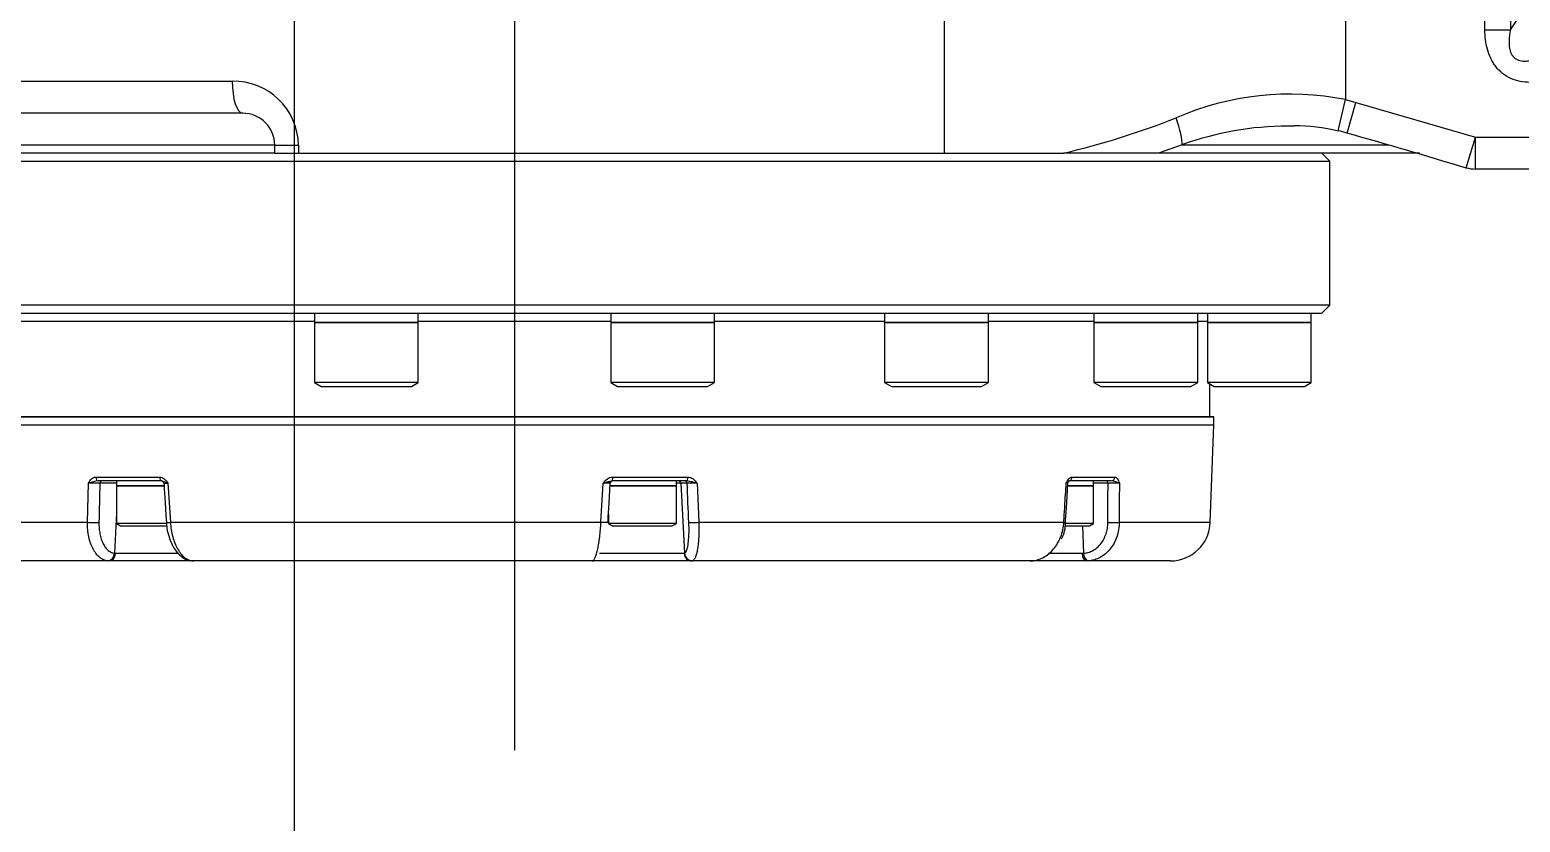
# Model space of a CAD drawing. Header units: millimetres. Extents: x 10462777 to 22643323, y 453826 to 1389191.
# Drawn here: x 11281266.3 to 11281455.7, y 583261 to 583361.7 of the extents above; entities that cross this region are included whole.
import ezdxf

# ---------------------------------------------------------------- set-up
doc = ezdxf.new("R2010")
doc.units = ezdxf.units.MM
doc.header["$LTSCALE"] = 200
doc.header["$MEASUREMENT"] = 0
doc.linetypes.add('CENTER2', pattern=[1.125, 0.75, -0.125, 0.125, -0.125])
doc.linetypes.add('PHANTOM', pattern=[2.5, 1.25, -0.25, 0.25, -0.25, 0.25, -0.25])
doc.layers.get('0').update_dxf_attribs({"linetype": 'CONTINUOUS'})
for name, color, linetype in [('$DDT_AUDIT_GENERATED_(276)', 7, 'CONTINUOUS'), ('2', 2, 'CONTINUOUS'), ('A290-7324-X542', 7, 'CONTINUOUS'), ('A290-7329-X511', 7, 'CONTINUOUS'), ('A290-7329-X512', 7, 'CONTINUOUS'), ('DV1_DEFAULT', 7, 'CONTINUOUS'), ('LIBRL_A6-BA-5X16', 7, 'CONTINUOUS'), ('LIBRL_A6-BA-8X35', 7, 'CONTINUOUS'), ('LIBRL_A97L-0001-', 7, 'CONTINUOUS')]:
    doc.layers.add(name, color=color, linetype=linetype)
doc.layers.add('LAYOUT', color=8, linetype='CONTINUOUS', lineweight=25)

# ---------------------------------------------------------------- blocks, each defined once
blk = doc.blocks.new('r710ic')
at = {"layer": 'LAYOUT', "color": 3}
blk.add_circle((272041.37, 104232.63), 2050.12, dxfattribs=at)
blk = doc.blocks.new('A$C7DA30AB0')
at = {"layer": '$DDT_AUDIT_GENERATED_(276)', "color": 7, "linetype": 'Continuous', "ltscale": 25.4}
for p, q in [((4612.98, 2938.61, 0), (4575.75, 2938.61, 0)), ((4539.83, 2936.58, 0), (4747.09, 2936.58, 0)), ((4612.99, 2937.59, 0), (4563.36, 2937.59, 0)), ((4747.09, 2936.58, 0), (4746.08, 2937.59, 0)), ((4747.09, 2918.29, 0), (4747.09, 2936.58, 0)), ((4747.09, 2918.29, 0), (4539.83, 2918.29, 0)), ((4543.36, 2917.27, 0), (4743.56, 2917.27, 0)), ((4744.73, 2917.27, 0), (4746.08, 2917.27, 0)), ((4746.08, 2917.27, 0), (4747.09, 2918.29, 0)), ((4569.81, 2916.26, 0), (4618.03, 2916.26, 0)), ((4631.23, 2916.26, 0), (4655.69, 2916.26, 0)), ((4668.89, 2916.26, 0), (4690.48, 2916.26, 0)), ((4703.69, 2916.26, 0), (4717.11, 2916.26, 0)), ((4730.32, 2916.26, 0), (4731.52, 2916.26, 0)), ((4731.85, 2904.07, 0), (4731.85, 2908.24, 0))]:
    blk.add_line(p, q, dxfattribs=at)
at = {"layer": 'A290-7324-X542', "color": 7, "linetype": 'Continuous', "ltscale": 25.4}
for p, q in [((4554.56, 2904.07, 0), (4732.36, 2904.07, 0)), ((4732.36, 2903.05, 0), (4732.36, 2904.07, 0)), ((4554.56, 2903.05, 0), (4732.36, 2903.05, 0))]:
    blk.add_line(p, q, dxfattribs=at)
at = {"layer": 'A290-7329-X511', "color": 7, "linetype": 'Continuous', "ltscale": 25.4}
for p, q in [((4770.04, 2983.88, 0), (4770.04, 2953.27, 0)), ((4766.8, 2953.27, 0), (4766.8, 2972.39, 0)), ((4698.06, 2957.1, 0), (4698.06, 2937.59, 0)), ((4749.09, 2957.26, 0), (4749.09, 2944.39, 0)), ((4766.8, 2953.27, 0), (4770.04, 2953.27, 0)), ((4562.96, 2946.74, 0), (4607.58, 2946.74, 0)), ((4748.16, 2940.43, 0), (4749.09, 2944.39, 0)), ((4749.09, 2944.39, 0), (4750.38, 2944.05, 0)), ((4749.27, 2940.15, 0), (4750.38, 2944.05, 0)), ((4750.38, 2944.05, 0), (4765.58, 2939.63, 0)), ((4608.92, 2942.67, 0), (4565.97, 2942.67, 0)), ((4612.98, 2938.61, 0), (4616.02, 2938.61, 0)), ((4612.98, 2937.59, 0), (4612.98, 2938.61, 0)), ((4616.02, 2938.61, 0), (4616.02, 2937.59, 0)), ((4728.3, 2938.65, 0), (4725.31, 2937.59, 0)), ((4728.3, 2938.65, 0), (4754.59, 2938.65, 0)), ((4764.43, 2935.73, 0), (4765.58, 2939.63, 0)), ((4765.58, 2935.56, 0), (4765.58, 2939.63, 0)), ((4765.58, 2939.63, 0), (4773.64, 2939.63, 0)), ((4612.98, 2937.59, 0), (4616.02, 2937.59, 0)), ((4616.02, 2937.59, 0), (4698.06, 2937.59, 0)), ((4698.06, 2937.59, 0), (4713.25, 2937.59, 0)), ((4725.31, 2937.59, 0), (4713.25, 2937.59, 0)), ((4758.49, 2937.59, 0), (4725.31, 2937.59, 0)), ((4773.64, 2935.56, 0), (4765.58, 2935.56, 0))]:
    blk.add_line(p, q, dxfattribs=at)
for centre, radius, start, end in [((4607.73, 2938.45, 0), 8.29, 1.1362, 91.0462), ((4742.02, 2908.89, 0), 36.2, 78.7449, 113.5469), ((4608.92, 2938.61, 0), 4.06, 0, 90), ((4688.88, 3040.57, 0), 105.82, 283.3147, 291.438), ((4741.69, 2901.99, 0), 39.03, 89.9257, 110.0778), ((4741.69, 2901.99, 0), 39.03, 88.7398, 89.9257), ((4742.98, 2920.89, 0), 20.16, 75.1159, 91.1809), ((4747.21, 2934.83, 0), 5.67, 68.8832, 80.3643), ((4589.96, 2369.41, 0), 592.54, 72.87781, 74.40427), ((4765.58, 2939.63, 0), 4.06, 253.4618, 270)]:
    blk.add_arc(centre, radius, start, end, dxfattribs=at)
for centre, major_axis, ratio, start_param, end_param in [((4710.18, 3025.99, 0), (0, -107.7), 0.753554, 0.829507, 0.930446), ((4608.92, 2946.74, 0), (0, -4.06), 0.330097, 4.712389, 6.283185), ((4726.7, 2942.07, 0), (1.42, -3.81), 0.199144, 0.388554, 1.496906)]:
    blk.add_ellipse(centre, major_axis=major_axis, ratio=ratio, start_param=start_param, end_param=end_param, dxfattribs=at)
for points, knots in [([(4772.52, 2946.59, 0), (4772.1, 2946.59, 0), (4771.69, 2946.63, 0), (4770.88, 2946.79, 0), (4770.48, 2946.91, 0), (4769.73, 2947.25, 0), (4769.38, 2947.46, 0), (4768.72, 2947.98, 0), (4768.43, 2948.27, 0), (4768.05, 2948.76, 0), (4767.93, 2948.93, 0), (4767.72, 2949.29, 0), (4767.62, 2949.47, 0), (4767.35, 2950.03, 0), (4767.21, 2950.41, 0), (4767, 2951.21, 0), (4766.92, 2951.62, 0), (4766.82, 2952.44, 0), (4766.8, 2952.85, 0), (4766.8, 2953.27, 0)], [0, 0, 0, 0, 0.125, 0.125, 0.25, 0.25, 0.375, 0.375, 0.5, 0.5, 0.5625, 0.5625, 0.625, 0.625, 0.75, 0.75, 0.875, 0.875, 1, 1, 1, 1]), ([(4770.04, 2953.27, 0), (4769.95, 2952.8, 0), (4769.88, 2952.33, 0), (4769.86, 2951.62, 0), (4769.87, 2951.37, 0), (4769.93, 2950.89, 0), (4769.98, 2950.66, 0), (4770.11, 2950.32, 0), (4770.17, 2950.2, 0), (4770.29, 2949.99, 0), (4770.37, 2949.89, 0), (4770.54, 2949.71, 0), (4770.63, 2949.63, 0), (4770.84, 2949.5, 0), (4770.95, 2949.44, 0), (4771.18, 2949.36, 0), (4771.31, 2949.33, 0), (4771.55, 2949.29, 0), (4771.67, 2949.28, 0), (4772.04, 2949.28, 0), (4772.28, 2949.32, 0), (4772.52, 2949.38, 0)], [0, 0, 0, 0, 0.25, 0.25, 0.375, 0.375, 0.5, 0.5, 0.5625, 0.5625, 0.625, 0.625, 0.6875, 0.6875, 0.75, 0.75, 0.8125, 0.8125, 0.875, 0.875, 1, 1, 1, 1])]:
    blk.add_open_spline(points, degree=3, knots=knots, dxfattribs=at)
at = {"layer": 'A290-7329-X512', "color": 7, "linetype": 'Continuous', "ltscale": 25.4}
for p, q in [((4732.36, 2904.07, 0), (4554.56, 2904.07, 0)), ((4731.89, 2890.68, 0), (4732.33, 2903.05, 0)), ((4590.25, 2896.43, 0), (4598.34, 2896.43, 0)), ((4655.95, 2896.43, 0), (4665.5, 2896.43, 0)), ((4714.34, 2896.43, 0), (4719.75, 2896.43, 0)), ((4589.18, 2890.68, 0), (4589.3, 2895.64, 0)), ((4598.6, 2895.94, 0), (4590.55, 2895.94, 0)), ((4592.86, 2895.65, 0), (4590.76, 2895.65, 0)), ((4599.4, 2895.64, 0), (4599.73, 2890.68, 0)), ((4654.45, 2890.68, 0), (4654.74, 2895.64, 0)), ((4665.37, 2895.94, 0), (4655.88, 2895.94, 0)), ((4664.61, 2895.65, 0), (4664.03, 2895.65, 0)), ((4664.61, 2895.65, 0), (4665.07, 2886.75, 0)), ((4665.41, 2895.65, 0), (4664.61, 2895.65, 0)), ((4666.67, 2895.64, 0), (4666.89, 2890.68, 0)), ((4719.31, 2895.94, 0), (4713.94, 2895.94, 0)), ((4718.89, 2895.65, 0), (4717.05, 2895.65, 0)), ((4558.19, 2890.68, 0), (4589.18, 2890.68, 0)), ((4592.86, 2891.84, 0), (4592.64, 2886.75, 0)), ((4599.73, 2890.68, 0), (4654.45, 2890.68, 0)), ((4666.89, 2890.68, 0), (4713.28, 2890.68, 0)), ((4720.32, 2890.68, 0), (4731.89, 2890.68, 0)), ((4715.66, 2890.25, 0), (4715.77, 2886.75, 0)), ((4591.91, 2885.78, 0), (4563.22, 2885.78, 0)), ((4591.91, 2885.78, 0), (4591.76, 2885.79, 0)), ((4602.67, 2885.78, 0), (4591.91, 2885.78, 0)), ((4592.64, 2886.75, 0), (4592.73, 2886.74, 0)), ((4592.73, 2886.74, 0), (4600.82, 2886.74, 0)), ((4602.53, 2885.79, 0), (4602.67, 2885.78, 0)), ((4653.33, 2885.78, 0), (4602.67, 2885.78, 0)), ((4653.33, 2885.78, 0), (4653.37, 2885.79, 0)), ((4666.02, 2885.78, 0), (4653.33, 2885.78, 0)), ((4654.25, 2886.74, 0), (4665.03, 2886.74, 0)), ((4665.03, 2886.74, 0), (4665.07, 2886.75, 0)), ((4666.08, 2885.79, 0), (4666.02, 2885.78, 0)), ((4708.96, 2885.78, 0), (4666.02, 2885.78, 0)), ((4716.15, 2885.78, 0), (4708.95, 2885.78, 0)), ((4708.96, 2885.78, 0), (4709.18, 2885.79, 0)), ((4711.32, 2886.74, 0), (4715.62, 2886.74, 0)), ((4715.62, 2886.74, 0), (4715.77, 2886.75, 0)), ((4716.37, 2885.79, 0), (4716.15, 2885.78, 0)), ((4726.82, 2885.78, 0), (4716.15, 2885.78, 0))]:
    blk.add_line(p, q, dxfattribs=at)
for centre, radius, start, end in [((4591.54, 2888.87, 0), 7.14, 97.9843, 108.3575), ((4590.19, 2851.89, 0), 43.76, 89.2489, 91.1669), ((4598.59, 2895.63, 0), 0.305, 3.2522, 89.9953), ((4599.57, 2919.5, 0), 23.85, 268.3621, 269.5908), ((4655.3, 2882.18, 0), 13.47, 88.5853, 92.3572), ((4655.93, 2895.63, 0), 0.305, 90.0002, 177.033), ((4665.9, 2862.23, 0), 33.42, 88.677, 90.8405), ((4719.47, 2856.33, 0), 39.32, 88.7367, 90.8417), ((4718.72, 2891.93, 0), 4.05, 66.4373, 81.568), ((4709.95, 2890.39, 0), 3.52, 329.3141, 4.3197), ((4726.82, 2890.86, 0), 5.08, 270, 358)]:
    blk.add_arc(centre, radius, start, end, dxfattribs=at)
for centre, major_axis, ratio, start_param, end_param in [((4590.55, 2896.45, 0), (0, -0.508), 0.600374, 4.747296, 6.283185), ((4598.6, 2896.45, 0), (0, -0.508), 0.509092, 4.747296, 6.283185), ((4655.88, 2896.45, 0), (0, 0.508), 0.140959, 3.141593, 4.677482), ((4665.37, 2896.45, 0), (0, 0.508), 0.248633, 3.141593, 4.677482), ((4713.94, 2896.45, 0), (0, 0.508), 0.79972, 3.141593, 4.677482), ((4719.31, 2896.45, 0), (0, 0.508), 0.860712, 3.141593, 4.677482), ((4735.52, 5104.04, 0), (-136.99, -3142.55), 0.02167, 5.492572, 5.494805), ((4591.01, 2895.63, 0), (0, 0.305), 0.83147, 0, 1.518436), ((4664.31, 2895.63, 0), (0, -0.305), 0.980785, 1.623156, 3.141593), ((4665.11, 2895.63, 0), (0, -0.305), 0.980785, 1.623156, 3.141593), ((4534.78, 5105.2, 0), (161.6, -3143.78), 0.007604, 0.788804, 0.791036), ((4718.72, 2895.63, 0), (0, 0.305), 0.55557, 4.764749, 6.283185), ((4581.89, 5105.2, 0), (91.64, -3143.78), 0.032465, 0.788248, 0.79048), ((4589.81, 2890.72, 0), (1.02, -0.02), 0.06123, 4.053195, 5.693798), ((4666.62, 2890.72, 0), (-1.02, -0.04), 0.048156, 0.196308, 1.836911), ((4719.44, 2890.72, 0), (-1.02, 0), 0.064982, 0.982863, 2.623467), ((4591.79, 2886.8, 0), (0.09, 1.01), 0.831871, 3.213979, 4.73644), ((4591.91, 2886.79, 0), (0, 1.02), 0.813199, 3.141593, 4.660029), ((4666.02, 2886.79, 0), (0, 1.02), 0.974014, 1.623156, 3.141593), ((4666.06, 2886.8, 0), (-0.26, 0.982), 0.980031, 1.369283, 2.891745), ((4716.15, 2886.79, 0), (0, 1.02), 0.528582, 1.623156, 3.141593), ((4716.33, 2886.8, 0), (0.06, -1.01), 0.557066, 4.730619, 6.25308)]:
    blk.add_ellipse(centre, major_axis=major_axis, ratio=ratio, start_param=start_param, end_param=end_param, dxfattribs=at)
for points, knots in [([(4589.3, 2895.64, 0), (4589.41, 2895.84, 0), (4589.54, 2896.04, 0), (4589.86, 2896.33, 0), (4590.04, 2896.43, 0), (4590.25, 2896.43, 0)], [0, 0, 0, 0, 0.5, 0.5, 1, 1, 1, 1]), ([(4598.34, 2896.43, 0), (4598.56, 2896.43, 0), (4598.77, 2896.33, 0), (4599.12, 2896.04, 0), (4599.27, 2895.84, 0), (4599.4, 2895.64, 0)], [0, 0, 0, 0, 0.5, 0.5, 1, 1, 1, 1]), ([(4654.74, 2895.64, 0), (4654.9, 2895.84, 0), (4655.06, 2896.04, 0), (4655.46, 2896.33, 0), (4655.7, 2896.43, 0), (4655.95, 2896.43, 0)], [0, 0, 0, 0, 0.5, 0.5, 1, 1, 1, 1]), ([(4665.5, 2896.43, 0), (4665.74, 2896.43, 0), (4665.98, 2896.33, 0), (4666.36, 2896.04, 0), (4666.52, 2895.84, 0), (4666.67, 2895.64, 0)], [0, 0, 0, 0, 0.5, 0.5, 1, 1, 1, 1]), ([(4713.58, 2895.64, 0), (4713.68, 2895.84, 0), (4713.79, 2896.04, 0), (4714.04, 2896.33, 0), (4714.19, 2896.43, 0), (4714.34, 2896.43, 0)], [0, 0, 0, 0, 0.5, 0.5, 1, 1, 1, 1]), ([(4719.75, 2896.43, 0), (4719.88, 2896.43, 0), (4720, 2896.33, 0), (4720.19, 2896.04, 0), (4720.27, 2895.84, 0), (4720.34, 2895.64, 0)], [0, 0, 0, 0, 0.5, 0.5, 1, 1, 1, 1]), ([(4599.4, 2895.64, 0), (4599.31, 2895.67, 0), (4599.22, 2895.7, 0), (4599.06, 2895.75, 0), (4598.99, 2895.78, 0), (4598.87, 2895.83, 0), (4598.82, 2895.86, 0), (4598.74, 2895.9, 0), (4598.71, 2895.91, 0), (4598.68, 2895.92, 0)], [0, 0, 0, 0, 0.25, 0.25, 0.5, 0.5, 0.75, 0.75, 0.8775071, 0.8775071, 0.8775071, 0.8775071]), ([(4655.88, 2895.94, 0), (4655.79, 2895.94, 0), (4655.7, 2895.91, 0), (4655.53, 2895.86, 0), (4655.44, 2895.83, 0), (4655.26, 2895.78, 0), (4655.17, 2895.75, 0), (4654.96, 2895.7, 0), (4654.85, 2895.67, 0), (4654.74, 2895.64, 0)], [0, 0, 0, 0, 0.25, 0.25, 0.5, 0.5, 0.75, 0.75, 1, 1, 1, 1]), ([(4666.67, 2895.64, 0), (4666.56, 2895.67, 0), (4666.45, 2895.7, 0), (4666.23, 2895.75, 0), (4666.12, 2895.78, 0), (4665.91, 2895.83, 0), (4665.8, 2895.86, 0), (4665.59, 2895.91, 0), (4665.48, 2895.94, 0), (4665.37, 2895.94, 0)], [0, 0, 0, 0, 0.25, 0.25, 0.5, 0.5, 0.75, 0.75, 1, 1, 1, 1]), ([(4713.28, 2890.68, 0), (4713.32, 2891.36, 0), (4713.36, 2892.03, 0), (4713.4, 2892.71, 0), (4713.46, 2893.69, 0), (4713.52, 2894.67, 0), (4713.58, 2895.64, 0)], [0, 0, 0, 0, 0.408539, 0.408539, 0.408539, 1, 1, 1, 1]), ([(4713.86, 2895.82, 0), (4713.85, 2895.82, 0), (4713.85, 2895.81, 0), (4713.83, 2895.78, 0), (4713.8, 2895.75, 0), (4713.71, 2895.7, 0), (4713.65, 2895.67, 0), (4713.58, 2895.64, 0)], [0.4567631, 0.4567631, 0.4567631, 0.4567631, 0.5, 0.5, 0.75, 0.75, 1, 1, 1, 1]), ([(4713.8, 2895.65, 0), (4713.8, 2895.65, 0), (4713.79, 2895.65, 0), (4713.73, 2895.65, 0), (4713.67, 2895.65, 0), (4713.58, 2895.64, 0)], [0.5969645, 0.5969645, 0.5969645, 0.5969645, 0.75, 0.75, 1, 1, 1, 1]), ([(4713.94, 2895.94, 0), (4713.91, 2895.94, 0), (4713.9, 2895.91, 0), (4713.88, 2895.87, 0), (4713.87, 2895.84, 0), (4713.86, 2895.82, 0)], [0, 0, 0, 0, 0.25, 0.25, 0.4567631, 0.4567631, 0.4567631, 0.4567631]), ([(4720.34, 2895.64, 0), (4720.34, 2895.07, 0), (4720.33, 2894.49, 0), (4720.33, 2893.91, 0), (4720.33, 2892.83, 0), (4720.33, 2891.76, 0), (4720.32, 2890.68, 0)], [0, 0, 0, 0, 0.34927, 0.34927, 0.34927, 1, 1, 1, 1]), ([(4591.76, 2885.79, 0), (4591.58, 2885.8, 0), (4591.4, 2885.85, 0), (4591.06, 2885.99, 0), (4590.9, 2886.1, 0), (4590.58, 2886.35, 0), (4590.43, 2886.51, 0), (4590.15, 2886.87, 0), (4590.02, 2887.07, 0), (4589.78, 2887.52, 0), (4589.68, 2887.76, 0), (4589.49, 2888.28, 0), (4589.42, 2888.56, 0), (4589.29, 2889.14, 0), (4589.25, 2889.43, 0), (4589.19, 2890.05, 0), (4589.18, 2890.36, 0), (4589.18, 2890.68, 0)], [0, 0, 0, 0, 0.125, 0.125, 0.25, 0.25, 0.375, 0.375, 0.5, 0.5, 0.625, 0.625, 0.75, 0.75, 0.875, 0.875, 1, 1, 1, 1]), ([(4590.65, 2890.66, 0), (4590.64, 2890.41, 0), (4590.65, 2890.16, 0), (4590.69, 2889.67, 0), (4590.73, 2889.43, 0), (4590.82, 2888.97, 0), (4590.88, 2888.75, 0), (4591.01, 2888.33, 0), (4591.1, 2888.13, 0), (4591.28, 2887.78, 0), (4591.38, 2887.61, 0), (4591.59, 2887.33, 0), (4591.71, 2887.2, 0), (4591.96, 2887, 0), (4592.09, 2886.92, 0), (4592.36, 2886.8, 0), (4592.49, 2886.76, 0), (4592.64, 2886.75, 0)], [0, 0, 0, 0, 0.125, 0.125, 0.25, 0.25, 0.375, 0.375, 0.5, 0.5, 0.625, 0.625, 0.75, 0.75, 0.875, 0.875, 1, 1, 1, 1]), ([(4599.22, 2890.65, 0), (4599.22, 2890.62, 0), (4599.23, 2890.03, 0), (4599.51, 2888.76, 0), (4600.17, 2887.28, 0), (4601.09, 2886.27, 0), (4602, 2885.77, 0), (4602.48, 2885.82, 0), (4602.62, 2885.84, 0)], [0, 0, 0, 0, 0.013314, 0.253912, 0.500796, 0.728923, 0.934731, 1, 1, 1, 1]), ([(4599.73, 2890.68, 0), (4599.75, 2890.36, 0), (4599.78, 2890.05, 0), (4599.88, 2889.44, 0), (4599.94, 2889.14, 0), (4600.1, 2888.56, 0), (4600.19, 2888.29, 0), (4600.4, 2887.77, 0), (4600.52, 2887.52, 0), (4600.78, 2887.07, 0), (4600.91, 2886.87, 0), (4601.21, 2886.51, 0), (4601.36, 2886.35, 0), (4601.68, 2886.1, 0), (4601.85, 2886, 0), (4602.19, 2885.85, 0), (4602.36, 2885.8, 0), (4602.53, 2885.79, 0)], [0, 0, 0, 0, 0.125, 0.125, 0.25, 0.25, 0.375, 0.375, 0.5, 0.5, 0.625, 0.625, 0.75, 0.75, 0.875, 0.875, 1, 1, 1, 1]), ([(4653.37, 2885.79, 0), (4653.43, 2885.8, 0), (4653.49, 2885.85, 0), (4653.6, 2885.99, 0), (4653.66, 2886.1, 0), (4653.77, 2886.35, 0), (4653.83, 2886.51, 0), (4653.94, 2886.87, 0), (4653.99, 2887.07, 0), (4654.09, 2887.52, 0), (4654.14, 2887.76, 0), (4654.22, 2888.28, 0), (4654.26, 2888.56, 0), (4654.33, 2889.14, 0), (4654.36, 2889.43, 0), (4654.41, 2890.05, 0), (4654.43, 2890.36, 0), (4654.45, 2890.68, 0)], [0, 0, 0, 0, 0.125, 0.125, 0.25, 0.25, 0.375, 0.375, 0.5, 0.5, 0.625, 0.625, 0.75, 0.75, 0.875, 0.875, 1, 1, 1, 1]), ([(4665.07, 2886.75, 0), (4665.12, 2886.76, 0), (4665.16, 2886.8, 0), (4665.25, 2886.91, 0), (4665.3, 2887, 0), (4665.38, 2887.2, 0), (4665.41, 2887.32, 0), (4665.48, 2887.61, 0), (4665.51, 2887.77, 0), (4665.56, 2888.13, 0), (4665.58, 2888.33, 0), (4665.61, 2888.74, 0), (4665.63, 2888.97, 0), (4665.64, 2889.43, 0), (4665.65, 2889.66, 0), (4665.64, 2890.16, 0), (4665.64, 2890.41, 0), (4665.62, 2890.66, 0)], [0, 0, 0, 0, 0.125, 0.125, 0.25, 0.25, 0.375, 0.375, 0.5, 0.5, 0.625, 0.625, 0.75, 0.75, 0.875, 0.875, 1, 1, 1, 1]), ([(4666.89, 2890.68, 0), (4666.9, 2890.36, 0), (4666.9, 2890.05, 0), (4666.9, 2889.44, 0), (4666.89, 2889.14, 0), (4666.86, 2888.56, 0), (4666.84, 2888.29, 0), (4666.79, 2887.77, 0), (4666.76, 2887.52, 0), (4666.69, 2887.07, 0), (4666.64, 2886.87, 0), (4666.55, 2886.51, 0), (4666.5, 2886.35, 0), (4666.39, 2886.1, 0), (4666.33, 2886, 0), (4666.21, 2885.85, 0), (4666.14, 2885.8, 0), (4666.08, 2885.79, 0)], [0, 0, 0, 0, 0.125, 0.125, 0.25, 0.25, 0.375, 0.375, 0.5, 0.5, 0.625, 0.625, 0.75, 0.75, 0.875, 0.875, 1, 1, 1, 1]), ([(4712.77, 2888.56, 0), (4712.81, 2888.66, 0), (4712.85, 2888.75, 0), (4713, 2889.14, 0), (4713.09, 2889.43, 0), (4713.22, 2890.05, 0), (4713.26, 2890.36, 0), (4713.28, 2890.68, 0)], [0.7080585, 0.7080585, 0.7080585, 0.7080585, 0.75, 0.75, 0.875, 0.875, 1, 1, 1, 1]), ([(4715.77, 2886.75, 0), (4715.98, 2886.76, 0), (4716.18, 2886.8, 0), (4716.58, 2886.91, 0), (4716.78, 2887, 0), (4717.16, 2887.2, 0), (4717.34, 2887.32, 0), (4717.67, 2887.61, 0), (4717.83, 2887.77, 0), (4718.12, 2888.13, 0), (4718.24, 2888.33, 0), (4718.47, 2888.74, 0), (4718.56, 2888.97, 0), (4718.72, 2889.43, 0), (4718.78, 2889.66, 0), (4718.86, 2890.16, 0), (4718.88, 2890.41, 0), (4718.88, 2890.66, 0)], [0, 0, 0, 0, 0.125, 0.125, 0.25, 0.25, 0.375, 0.375, 0.5, 0.5, 0.625, 0.625, 0.75, 0.75, 0.875, 0.875, 1, 1, 1, 1]), ([(4720.32, 2890.68, 0), (4720.32, 2890.36, 0), (4720.29, 2890.05, 0), (4720.19, 2889.44, 0), (4720.12, 2889.14, 0), (4719.92, 2888.56, 0), (4719.8, 2888.29, 0), (4719.52, 2887.77, 0), (4719.35, 2887.52, 0), (4718.99, 2887.07, 0), (4718.79, 2886.87, 0), (4718.37, 2886.51, 0), (4718.14, 2886.35, 0), (4717.66, 2886.1, 0), (4717.42, 2886, 0), (4716.91, 2885.85, 0), (4716.64, 2885.8, 0), (4716.37, 2885.79, 0)], [0, 0, 0, 0, 0.125, 0.125, 0.25, 0.25, 0.375, 0.375, 0.5, 0.5, 0.625, 0.625, 0.75, 0.75, 0.875, 0.875, 1, 1, 1, 1]), ([(4709.18, 2885.79, 0), (4709.44, 2885.8, 0), (4709.69, 2885.85, 0), (4710.2, 2885.99, 0), (4710.45, 2886.1, 0), (4710.93, 2886.35, 0), (4711.16, 2886.51, 0), (4711.59, 2886.87, 0), (4711.8, 2887.07, 0), (4712.17, 2887.52, 0), (4712.34, 2887.76, 0), (4712.59, 2888.19, 0), (4712.69, 2888.37, 0), (4712.77, 2888.56, 0)], [0, 0, 0, 0, 0.125, 0.125, 0.25, 0.25, 0.375, 0.375, 0.5, 0.5, 0.625, 0.625, 0.7080585, 0.7080585, 0.7080585, 0.7080585])]:
    blk.add_open_spline(points, degree=3, knots=knots, dxfattribs=at)
for points in [[(4598.68, 2895.92, 0), (4598.66, 2895.93, 0), (4598.63, 2895.94, 0), (4598.6, 2895.94, 0)], [(4598.89, 2895.68, 0), (4598.95, 2894.84, 0), (4599.05, 2893.17, 0), (4599.22, 2890.65, 0)], [(4655.34, 2890.66, 0), (4655.39, 2891.49, 0), (4655.48, 2893.16, 0), (4655.63, 2895.66, 0)], [(4713.49, 2890.65, 0), (4713.54, 2891.49, 0), (4713.64, 2893.17, 0), (4713.8, 2895.69, 0)], [(4653.33, 2885.79, 0), (4653.48, 2885.79, 0), (4653.57, 2885.8, 0), (4653.61, 2885.82, 0)]]:
    blk.add_open_spline(points, degree=3, dxfattribs=at)
for points, weights in [([(4599.22, 2890.65, 0), (4599.22, 2890.65, 0), (4599.73, 2890.68, 0)], [0.851977030377, 0.79922352178, 1]), ([(4655.34, 2890.66, 0), (4655.33, 2890.63, 0), (4654.45, 2890.68, 0)], [0.928540909331, 0.723021763327, 1]), ([(4713.49, 2890.65, 0), (4713.5, 2890.66, 0), (4713.28, 2890.68, 0)], [0.845170386845, 0.866749932958, 1])]:
    blk.add_rational_spline(points, weights, degree=2, dxfattribs=at)
at = {"layer": 'DV1_DEFAULT', "color": 7, "linetype": 'CENTER2', "ltscale": 25.4}
blk.add_line((4643.46, 3176.51, 0), (4643.46, 2861.71, 0), dxfattribs=at)
at = {"layer": 'LAYOUT', "color": 6, "linetype": 'PHANTOM'}
blk.add_circle((3030.45, 3025.99, 0), 2693.02, dxfattribs=at)
at = {"layer": 'LIBRL_A6-BA-5X16', "color": 7, "linetype": 'Continuous', "ltscale": 25.4}
for p, q in [((4592.86, 2895.33, 0), (4592.86, 2890.55, 0)), ((4598.95, 2895.33, 0), (4592.86, 2895.33, 0)), ((4664.03, 2895.33, 0), (4655.57, 2895.33, 0)), ((4664.03, 2890.55, 0), (4664.03, 2895.33, 0)), ((4717.05, 2895.33, 0), (4713.78, 2895.33, 0)), ((4717.05, 2890.55, 0), (4717.05, 2895.33, 0)), ((4655.4, 2891.67, 0), (4655.4, 2890.55, 0)), ((4599.25, 2890.55, 0), (4592.86, 2890.55, 0)), ((4592.86, 2890.55, 0), (4593.38, 2890.25, 0)), ((4593.38, 2890.25, 0), (4599.26, 2890.25, 0)), ((4664.03, 2890.55, 0), (4655.4, 2890.55, 0)), ((4655.4, 2890.55, 0), (4655.92, 2890.25, 0)), ((4655.92, 2890.25, 0), (4663.5, 2890.25, 0)), ((4663.5, 2890.25, 0), (4664.03, 2890.55, 0)), ((4713.46, 2890.25, 0), (4716.52, 2890.25, 0)), ((4717.05, 2890.55, 0), (4713.47, 2890.55, 0)), ((4716.52, 2890.25, 0), (4717.05, 2890.55, 0))]:
    blk.add_line(p, q, dxfattribs=at)
at = {"layer": 'LIBRL_A6-BA-8X35', "color": 7, "linetype": 'Continuous', "ltscale": 25.4}
for p, q in [((4618.03, 2916.06, 0), (4618.03, 2908.44, 0)), ((4631.23, 2916.06, 0), (4618.03, 2916.06, 0)), ((4631.23, 2908.44, 0), (4631.23, 2916.06, 0)), ((4655.69, 2916.06, 0), (4655.69, 2908.44, 0)), ((4668.89, 2916.06, 0), (4655.69, 2916.06, 0)), ((4668.89, 2908.44, 0), (4668.89, 2916.06, 0)), ((4690.48, 2916.06, 0), (4690.48, 2908.44, 0)), ((4703.69, 2916.06, 0), (4690.48, 2916.06, 0)), ((4703.69, 2908.44, 0), (4703.69, 2916.06, 0)), ((4717.11, 2916.06, 0), (4717.11, 2908.44, 0)), ((4730.32, 2916.06, 0), (4717.11, 2916.06, 0)), ((4730.32, 2908.44, 0), (4730.32, 2916.06, 0)), ((4731.52, 2916.06, 0), (4731.52, 2908.44, 0)), ((4744.73, 2916.06, 0), (4731.52, 2916.06, 0)), ((4744.73, 2908.44, 0), (4744.73, 2916.06, 0)), ((4631.23, 2908.44, 0), (4618.03, 2908.44, 0)), ((4618.03, 2908.44, 0), (4618.91, 2907.93, 0)), ((4618.91, 2907.93, 0), (4630.35, 2907.93, 0)), ((4630.35, 2907.93, 0), (4631.23, 2908.44, 0)), ((4668.89, 2908.44, 0), (4655.69, 2908.44, 0)), ((4655.69, 2908.44, 0), (4656.57, 2907.93, 0)), ((4656.57, 2907.93, 0), (4668.01, 2907.93, 0)), ((4668.01, 2907.93, 0), (4668.89, 2908.44, 0)), ((4703.69, 2908.44, 0), (4690.48, 2908.44, 0)), ((4690.48, 2908.44, 0), (4691.36, 2907.93, 0)), ((4691.36, 2907.93, 0), (4702.81, 2907.93, 0)), ((4702.81, 2907.93, 0), (4703.69, 2908.44, 0)), ((4730.32, 2908.44, 0), (4717.11, 2908.44, 0)), ((4717.11, 2908.44, 0), (4717.99, 2907.93, 0)), ((4717.99, 2907.93, 0), (4729.44, 2907.93, 0)), ((4729.44, 2907.93, 0), (4730.32, 2908.44, 0)), ((4744.73, 2908.44, 0), (4731.52, 2908.44, 0)), ((4731.52, 2908.44, 0), (4732.4, 2907.93, 0)), ((4732.4, 2907.93, 0), (4743.85, 2907.93, 0)), ((4743.85, 2907.93, 0), (4744.73, 2908.44, 0))]:
    blk.add_line(p, q, dxfattribs=at)
at = {"layer": 'LIBRL_A97L-0001-', "color": 7, "linetype": 'Continuous', "ltscale": 25.4}
for p, q in [((4618.03, 2917.27, 0), (4618.03, 2916.06, 0)), ((4620.88, 2917.27, 0), (4626.02, 2917.27, 0)), ((4631.23, 2916.06, 0), (4631.23, 2917.27, 0)), ((4655.69, 2917.27, 0), (4655.69, 2916.06, 0)), ((4660.91, 2917.27, 0), (4666.04, 2917.27, 0)), ((4668.89, 2916.06, 0), (4668.89, 2917.27, 0)), ((4690.48, 2917.27, 0), (4690.48, 2916.06, 0)), ((4698.28, 2917.27, 0), (4702.63, 2917.27, 0)), ((4703.69, 2916.06, 0), (4703.69, 2917.27, 0)), ((4717.11, 2917.27, 0), (4717.11, 2916.06, 0)), ((4727.3, 2917.27, 0), (4730.32, 2917.27, 0)), ((4730.32, 2916.06, 0), (4730.32, 2917.27, 0)), ((4731.52, 2917.27, 0), (4731.52, 2916.06, 0)), ((4743.56, 2917.27, 0), (4744.73, 2917.27, 0)), ((4744.73, 2916.06, 0), (4744.73, 2917.27, 0)), ((4618.03, 2916.06, 0), (4631.23, 2916.06, 0)), ((4655.69, 2916.06, 0), (4668.89, 2916.06, 0)), ((4690.48, 2916.06, 0), (4703.69, 2916.06, 0)), ((4717.11, 2916.06, 0), (4730.32, 2916.06, 0)), ((4731.52, 2916.06, 0), (4744.73, 2916.06, 0)), ((4592.86, 2895.94, 0), (4592.86, 2895.33, 0)), ((4592.86, 2895.33, 0), (4598.94, 2895.33, 0)), ((4655.53, 2895.33, 0), (4664.03, 2895.33, 0)), ((4664.03, 2895.33, 0), (4664.03, 2895.94, 0)), ((4713.8, 2895.33, 0), (4717.05, 2895.33, 0)), ((4717.05, 2895.33, 0), (4717.05, 2895.94, 0))]:
    blk.add_line(p, q, dxfattribs=at)

msp = doc.modelspace()

# ---------------------------------------------------------------- linework, layer by layer
at = {"layer": '2', "color": 252, "linetype": 'Continuous'}
msp.add_line((11281299.86081, 583780.2964, 0), (11281299.86081, 582942.82232, 0), dxfattribs=at)

# ---------------------------------------------------------------- block references
at = {"ltscale": 10}
msp.add_blockref('A$C7DA30AB0', (11276684.40366, 580408.4363, 0), dxfattribs=at)
at = {"layer": 'LAYOUT', "color": 2, "rotation": 270}
msp.add_blockref('r710ic', (11177875.24796, 856316.46559, 0), dxfattribs=at)

doc.saveas('drawing.dxf')
